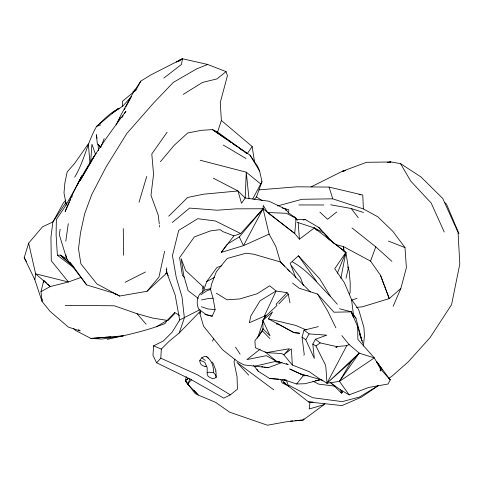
<?xml version="1.0" encoding="UTF-8"?>
<svg xmlns="http://www.w3.org/2000/svg" width="484" height="484" viewBox="0 0 484 484"><rect width="100%" height="100%" fill="white"/><g stroke="black" fill="none" stroke-linecap="round" stroke-linejoin="round"><path stroke-width="0.73" d="M216.064 377.484L216.082 376.122L215.084 374.259L213.311 372.541L208.658 372.214L207.17 372.801L207.194 374.314L208.193 376.383L209.868 377.478L212.155 378.458L214.618 378.222L216.064 377.484L216.058 372.39L215.501 371.131M288.646 213.311L288.803 209.711L282.263 207.999M234.946 359.134L233.984 361.875L237.057 376.721L237.42 389.209L230.342 394.865L223.753 398.175L191.476 379.795L156.598 362.764L160.803 358.196L161.317 349.073L169.4 341.038L179.213 332.992L200.697 310.849M343.241 250.96L343.495 246.598L335.515 244.481M199.946 309.657L179.679 319.984L171.977 332.399L163.271 341.02L153.573 345.842L152.98 355.413L156.598 362.764M90.629 162.691L91.924 144.184L95.687 154.795M284.459 266.206L280.411 261.953L275.82 246.441L269.104 234.123L263.066 208.749L263.302 205.452L267.452 212.5L286.334 213.293L296.099 218.302L294.726 233.476L299.421 239.181L314.358 227.934L323.887 233.1L329.586 240.034M42.223 299.13L42.035 301.387L50.064 311.339L68.353 327.117L80.181 330.935L78.317 329.677M43.59 282.583L43.778 280.327L46.458 282.922M363.43 346.024L364.428 335.854L363.926 327.529L359.14 311.103L358.456 309.312L351.535 299.457L344.287 282.553L334.74 268.735L345.872 252.418L332.696 242.048L318.883 227.486L305.271 219.579L295.712 219.7M309.96 402.295L309.209 408.98L324.099 404.63L324.849 403.353M202.566 292.233L202.984 288.591L203.891 285.856M264.7 318.067L264.978 315.901L264.645 315.374L276.086 291.011L287.06 292.681L288.258 294.084L289.976 302.881M43.778 280.327L40.989 291.64L42.035 301.387L34.848 279.776L35.628 273.817L28.647 243.156L42.525 226.796L52.871 221.968L66.078 202.324M60.125 229.222L59.344 234.825L66.677 258.704L86.654 284.919L115.428 293.679L119.584 296.051L147.033 291.265L166.841 272.976L166.792 271.482M65.788 241.183L68.286 223.614M282.111 362.456L268.221 367.683L243.863 364.906L237.087 361.167L222.531 349.738L203.582 326.222L199.952 313.922L200.551 310.208M199.952 313.922L200.4 311.194M246.586 153.271L217.606 132.041L221.363 120.468L220.25 102.572L227.426 75.764L226.076 71.632L207.745 64.475L182.462 58.782L181.512 64.414L163.858 78.069M179.534 315.447L174.797 312.531L174.591 313.656L167.984 320.596M340.893 278.306L345.872 252.418L314.358 227.934L296.988 222.216M200.545 310.613L206.62 314.89L212.204 316.185L215.102 309.627L213.057 298.186L210.486 289.438L211.593 284.005L216.366 271.724L227.208 258.432L246.102 253.205L253.755 254.227L280.411 261.953L310.516 292.003M164.608 251.287L158.958 277.078L147.033 291.265M346.024 278.173L348.395 268.039L345.872 252.418L344.535 251.934M186.31 376.576L185.318 380.733L187.81 384.278L198.277 395.053L215.634 402.367L229.725 412.223L267.41 425.218L286.026 421.848L303.244 419.997L324.099 404.63M393.141 306.342L400.831 288.5L406.397 267.737L404.993 247.584L392.778 231.255L377.841 216.826L363.381 208.919L332.738 198.827L301.949 199.287L277.55 205.954M303.789 355.208L304.267 354.699L302.064 337.13L304.019 330.142L318.411 326.603M139.023 202.276L146.737 176.4M34.848 279.776L24.2 257.627L28.647 243.156M330.257 382.771L340.887 390.05L349.158 394.877L368.76 387.43L388.065 384.006L390.231 379.861L380.394 368.905L380.236 371.053L380.436 368.971L374.338 357.888L339.459 381.38L327.002 383.195L319.265 378.645L309.318 371.724L292.306 365.003L283.818 354.796L281.761 353.556L266.357 352.636L255.346 347.718L254.917 340.736L262.34 330.85L262.981 328.836L262.806 320.396L266 315.804L276.975 305.525L276.128 304.14L287.06 292.681M344.953 255.262L345.872 252.418L337.324 273.218M257.573 338.183L263.127 321.473M263.822 319.386L264.978 315.901L266 315.804L264.645 315.374M203.8 290.14L206.65 281.67L216.929 267.471L221.89 265.686M179.213 332.992L184.368 317.867L182.008 296.892L176.273 277.483L172.443 255.612L178.717 230.354L197.738 218.707L215.326 220.958L240.687 233.548L263.066 208.749L294.726 233.476L268.045 212.954M254.015 199.717L256.472 196.952L261.983 181.591L259.624 171.088L257.627 166.266L249.962 155.098L212.458 129.609L201.374 130.317L187.701 132.991L174.198 145.285L160.428 161.723M356.387 307.419L362.359 306.802L389.245 298.604L380.491 275.245L370.562 261.118L375.778 246.822L352.019 227.958M100.702 147.68L104.163 138.527M189.94 378.766L187.81 384.278L188.972 382.384L191.591 379.813M69.502 202.034L65.14 211.599C79.182 174.73 102.741 142.732 125.925 111.193L124.352 113.698M70.126 200.666L70.749 199.299M71.686 197.248L72.31 195.881M77.404 185.1L81.899 175.728L74.796 189.425L64.862 206.952L56.344 219.536L56.114 235.042L57.378 255.249L74.542 268.342M252.751 198.882L261.983 181.591M116.118 124.993L121.375 114.139L133.536 92.105L140.808 81.118L150.82 74.929L182.462 58.782L177.332 61.758M74.669 177.217C84.307 161.257 87.229 142.538 96.576 126.415C103.788 119.978 110.582 111.762 119.796 108.362M212.428 341.159L213.795 338.522M339.568 308.75L351.299 311.853L357.688 326.682L357.87 339.417L374.338 357.888L359.182 353.132L349.133 344.596L346.744 345.667L327.002 383.195L325.847 366.769L325.194 364.458L315.949 345.975L312.809 344.07L315.417 339.26L326.791 335.164L309.101 333.918L304.019 330.142M263.066 208.749L243.464 245.66L221.267 252.388L227.347 244.081L239.284 236.936L263.066 208.749L236.156 208.846L217.159 210.219L189.625 208.102L172.262 222.489M117.455 122.676L120.244 117.455M124.43 109.62L125.126 108.313M125.822 107.012L131.406 96.57L122.966 105.948L112.336 113.099L117.806 108.791L96.576 126.415L100.678 124.884M135.484 90.98L140.808 81.118M258.771 336.356L263.048 328.781M312.809 344.07L314.322 358.487L305.785 339.744L309.101 333.918M303.988 418.702L303.244 419.997L295.065 420.656M94.592 155.558L80.011 180.762L96.128 153.21M277.042 324.704L276.624 323.124L293.988 332.635L299.548 333.228L293.988 332.635L268.438 318.871L272.54 311.914L262.806 320.396L270.066 335.805L262.981 328.836M339.459 381.38L351.045 361.863L359.182 353.132L339.459 381.38L349.158 394.877M121.992 117.461L123.172 115.579M349.303 293.994L350.126 292.747L350.216 283.17L349.194 271.034L347.645 266.817M179.352 61.038L180.163 59.828L182.462 58.782M247.191 153.712L252.152 146.513L221.363 120.468M167.119 132.211L151.801 153.991L153.567 174.313L150.978 195.33L158.25 215.168L159.284 224.007M206.384 366.775L202.838 365.777L201.072 364.476L199.934 362.099L199.825 360.374L201.78 357.779L204.557 356.399L206.716 356.702L208.501 358.438M221.267 252.388L227.577 244.118M228.478 242.932L233.887 235.847L240.687 233.548M283.854 379.746L296.65 383.987L303.22 375.765L306.602 375.342M65.794 200.152L63.368 202.965L52.871 221.968L50.953 237.257L51.286 260.755L68.432 281.997L81.33 277.259M135.925 89.395L133.536 92.105L122.349 101.374L122.676 106.335M278.857 303.91L288.258 294.084M174.797 312.531L167.168 320.378L165.008 323.566C146.404 330.856 126.784 335.031 107.327 339.326M132.949 91.839L135.562 89.237M168.728 216.173L187.683 197.46L203.504 194.205L238.013 190.968L245.194 197.992L269.134 201.247L285.572 209.191L288.627 212.863L296.099 218.302M359.182 353.132L327.002 383.195L351.045 361.863M337.354 304.261L330.566 296.613L319.712 278.857L298.422 255.812L290.146 263.266L295.815 277.737M331.431 383.207L341.583 393.189L342.206 392.639L341.837 390.437M400.831 288.5L389.245 298.604L380.491 275.245M336.773 211.938L327.601 219.264L319.9 212.131M226.076 71.632L216.905 78.928L202.506 82.431L183.254 94.38M260.211 349.115L246.894 359.594L266.363 355.679L276.546 361.373L288.24 364.627L286.383 363.587M378.361 385.615L361.457 397.11L341.958 405.586L308.538 401.932L283.612 382.372L282.505 379.601M188.742 378.095L185.318 380.733L195.094 393.51L198.277 395.053L193.788 390.098M188.337 378.494L185.318 380.733L187.314 382.935M315.949 345.975L320.178 342.914L335.212 346.278L337.687 346.387L335.896 347.669L337.753 346.459L346.744 345.667M378.379 385.566L359.455 397.037L342.224 401.629L312.682 397.715L288.047 384.889L286.262 379.982M388.628 378.476L392.246 375.971L408.369 361.729L430.094 337.554L451.554 304.714L459.8 264.052L458.058 232.459L442.769 198.482L420.941 176.908L400.498 163.616L390.866 161.958L366.43 162.315L342.267 171.33L311.031 186.921M200.787 294.78L206.983 290.684L210.486 289.438M156.284 326.815L167.168 320.378L152.835 318.127L137.026 313.711L114.363 305.779L65.183 305.386M176.279 62.115L180.163 59.828M165.558 273.702L166.841 272.976L166.194 269.334M40.989 291.64L50.215 286.558L68.432 281.997L35.628 273.817L50.215 286.558L47.535 283.963M206.65 281.67L214.388 277.423M125.078 282.293L145.412 272.02M269.104 234.123L243.464 245.66L239.284 236.936M264.978 315.901L249.357 322.743L250.857 315.943L260.089 300.77L276.086 291.011L269.697 285.784L257.173 293.746L239.592 298.979L226.954 299.771L216.354 293.201M207.745 64.475L196.843 68.795L173.405 82.34L153.858 102.711L126.838 133.475L106.214 166.75L91.676 194.713L84.664 213.765L80.489 232.883L78.493 248.873L80.882 263.81L96.842 283.89L119.584 296.051M351.311 300.231L357.041 298.362M345.824 170.404L342.267 171.33L344.475 170.906M320.825 379.68L304.95 383.733L296.65 383.987M205.016 366.515L206.178 366.243M254.554 366.267L274.422 361.663L280.012 362.02M315.229 380.745L320.166 379.716M210.957 288.579L205.143 289.783L199.62 294.199C196.577 299.015 196.268 305.356 199.408 310.196M303.105 220.026L305.271 219.579M201.544 299.953L208.144 298.604L213.057 298.186M388.658 162.382L390.866 161.958L387.158 162.376M306.384 375.366L303.22 375.765M114.926 294.744L117.146 294.363M266.357 352.636L289.438 348.734L283.818 354.796L291.41 348.873L292.306 365.003M307.195 375.318L304.375 375.723L289.777 368.989L304.375 375.723L308.005 375.638M258.952 189.873L296.692 186.812L329.078 187.078L362.77 195.04L363.381 208.919M290.6 421.013L292.832 420.838M110.788 336.876L90.95 338.449L75.504 330.445L73.356 328.418M57.378 255.249L60.27 255.104L66.677 258.704L67.748 259.763M359.364 333.779L361.971 340.845L355.928 318.151L351.299 311.853L334.002 312.204L317.516 294.042L299.185 288.228L292.53 283.073M298.876 204.938L323.917 204.992M308.538 401.932L313.063 402.047M253.616 365.456L258.19 371.21L269.6 378.482L278.766 379.032M276.11 361.784L279.831 362.014M215.102 309.627L207.896 308.961L201.38 306.735M359.134 194.647L360.586 194.804M269.6 378.482L286.135 380.291L283.975 379.613M278.022 361.536L276.546 361.373L265.069 351.795M335.394 386.184L318.678 384.133L312.815 381.126M261.669 366.684L263.127 366.902M264.579 367.126L268.221 367.683M330.663 204.78L351.263 208.519L363.454 212.476M268.438 318.871L295.555 325.375L306.33 329.979M204.883 314.255L212.204 316.185M200.207 160.24L246.271 172.189L260.803 184.035M299.753 373.612L323.088 380.394M199.825 360.374L203.437 361.512L204.944 362.667L207.17 367.707L207.17 372.801M233.887 235.847L222.961 231.642L220.172 229.658L210.479 230.892L194.344 236.918L179.594 257.639L182.414 275.438L184.446 277.592M388.422 241.074L404.993 247.584M153.573 345.842L161.317 349.073M292.911 216.312L294.296 216.899L297.279 220.22M160.803 358.196L197.563 374.84L230.342 394.865M217.606 132.041L212.458 129.609L226.724 139.507M288.93 386.129L282.154 382.929L280.762 379.474M283.612 382.372L285.627 383.352M213.359 178.215L238.013 190.968L241.516 203.316L245.194 197.992L246.271 172.189L249 198.779M370.562 261.118L343.495 246.598L344.172 251.716M223.299 145.061L246.041 158.54M292.433 261.898C307.776 270.308 318.381 284.513 330.566 296.613M256.472 196.952L262.098 200.57M227.964 140.366L231.062 142.52M232.302 143.379L237.269 146.827M239.126 148.116L242.23 150.27M244.71 151.988L246.568 153.283M302.064 337.13L305.785 339.744M273.793 389.856L236.972 362.492L248.655 375.124M201.78 357.779L205.264 360.435M198.277 298.398L188.185 290.709L183.799 275.735L181.204 258.771L185.608 270.465L202.596 286.316L202.984 288.591M315.417 339.26L320.178 342.914M72.098 265.395L60.27 255.104L73.114 266.357M444.802 202.645L446.49 204.151L458.995 233.712M375.778 246.822L391.901 261.336M355.928 318.151L353.532 315.247L351.535 299.457M314.358 227.934L317.074 230.475M389.293 378.984L390.231 379.861L376.358 361.245L381.362 368.536M206.716 356.702C211.653 360.338 214.025 366.527 213.311 372.541M262.34 330.85L269.933 338.552M287.49 269.394L289.511 271.518M100.624 147.42L97.344 143.79L96.298 134.661L97.09 138.309M137.026 313.711L146.168 324.238M341.843 335.642L349.133 344.596M100.236 146.876L98.095 144.22L98.433 150.712M318.883 227.486L321.158 230.42M351.263 208.519L358.257 217.721M291.537 265.819L300.594 277.979L303.377 285.385M212.04 361.984L213.323 363.726L216.076 371.028M70.174 262.261L86.654 284.919M298.422 255.812L316.554 281.301M376.431 361.342L382.348 369.897M340.736 391.949L341.583 393.189M235.496 347.107L240.131 354.179M256.992 369.316L258.19 371.21M332.696 242.048L333.446 243.252M249.962 155.098L259.624 171.088M317.516 294.042L327.559 310.788L335.866 327.807M340.391 389.559L342.206 392.639M400.498 163.616L410.807 181.185L431.177 203.026L444.245 232.017M24.2 257.627L26.42 261.535M168.202 275.626L166.841 272.976L175.141 294.901L179.679 319.984M359.781 333.779L360.689 335.63M351.299 311.853L353.38 317.51M362.77 343.216L357.688 326.682M329.078 187.078L332.738 198.827M285.572 209.191L285.941 210.607M65.86 255.02L66.677 258.704M66.344 205.156L63.991 192.995L64.886 182.849L67.179 171.947L74.56 163.501L88.324 143.881L89.994 163.38M252.152 146.513L254.638 162.618M159.46 225.477L159.629 226.954M298.18 222.882L299.421 239.181M166.665 267.755L166.738 269.993M123.269 228.611L123.62 255.292M123.184 335.842L102.021 339.036L90.95 338.449L123.184 335.842"/></g></svg>
